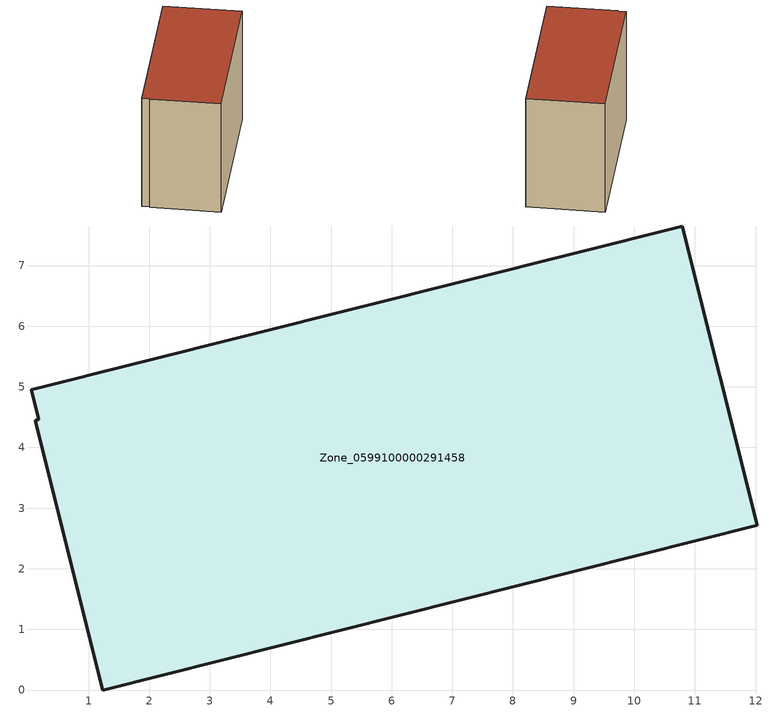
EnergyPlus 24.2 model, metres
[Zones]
Zone_0599100000291458
 floor ground (C_G): 0.18,4.47 0.05,4.95 10.79,7.65 12.03,2.72 1.23,0 0.12,4.44 z0
 wall outside (C_F): 12.03,2.72 10.79,7.65 0.05,4.95 0.18,4.47 0.12,4.44 1.23,0 12.03,2.72 z0:8.05
 roof outside (C_R): 0.05,4.95 0.18,4.47 0.12,4.44 1.23,0 12.03,2.72 10.79,7.65 z8.05
[BUILDING]
Pand.0599100000291458: North Axis=0; Terrain=City; Loads Convergence Tolerance Value=0.04; Temperature Convergence Tolerance Value=0.4; Solar Distribution=FullExterior; Maximum Number of Warmup Days=25; Minimum Number of Warmup Days=1
[Site:Location]
Rotterdam.The.Hague.AP_ZH_NLD Design_Conditions: Latitude=51.96; Longitude=4.45; Time Zone=1; Elevation=-4.5
[SITE:GROUNDTEMPERATURE:BUILDINGSURFACE]
18, 18, 18, 18, 18, 18, 18, 18, 18, 18, 18, 18
[MATERIAL] Thermal Absorptance=0.9; Solar Absorptance=0.7; Visible Absorptance=0.7
Name | Roughness | Thickness | Conductivity | Density | Specific Heat
G.TI.1975-1991 | MediumSmooth | 0.15 | 0.288461 | 540 | 1210
F.TI.1975-1991 | Rough | 0.3 | 0.230769 | 1920 | 840
R.TI.1975-1991 | MediumRough | 0.2 | 0.153846 | 1500 | 1000
[CONSTRUCTION]
C_G: G.TI.1975-1991
C_F: F.TI.1975-1991
C_R: R.TI.1975-1991
[ZONE]
Zone_0599100000291458: Type=1; Multiplier=1; Ceiling Height=Autocalculate; Volume=Autocalculate; Floor Area=autocalculate; Part of Total Floor Area=Yes
[ZONEINFILTRATION:DESIGNFLOWRATE]
Infil_Zone_0599100000291458: Zone or ZoneList or Space or SpaceList=Zone_0599100000291458; Schedule=AlwaysOn; Design Flow Rate Calculation Method=Flow/Area; Flow Rate per Floor Area=0.003; Constant Term Coefficient=1; Temperature Term Coefficient=0; Velocity Term Coefficient=0; Velocity Squared Term Coefficient=0
[HVACTEMPLATE:ZONE:IDEALLOADSAIRSYSTEM]
Zone_0599100000291458: Maximum Heating Supply Air Temperature=50; Minimum Cooling Supply Air Temperature=13; Maximum Heating Supply Air Humidity Ratio=0.0156; Minimum Cooling Supply Air Humidity Ratio=0.0077; Heating Limit=NoLimit; Cooling Limit=NoLimit; Dehumidification Control Type=ConstantSensibleHeatRatio; Cooling Sensible Heat Ratio=0.7; Dehumidification Setpoint=60; Humidification Control Type=None; Humidification Setpoint=30; Outdoor Air Method=None; Outdoor Air Flow Rate per Person=0.00944; Outdoor Air Flow Rate per Zone Floor Area=0; Outdoor Air Flow Rate per Zone=0; Demand Controlled Ventilation Type=None; Outdoor Air Economizer Type=NoEconomizer; Heat Recovery Type=None; Sensible Heat Recovery Effectiveness=0.7; Latent Heat Recovery Effectiveness=0.65
[ZONECONTROL:THERMOSTAT]
ThermostatControl_Zone_0599100000291458: Zone or ZoneList=Zone_0599100000291458; Control Type Schedule=DualSetpointControlType; Control 1=Thermostat_Zone_0599100000291458; Temperature Difference Between Cutout And Setpoint=0
[THERMOSTATSETPOINT:DUALSETPOINT]
Thermostat_Zone_0599100000291458: Heating Setpoint Temperature Schedule=HeatingSetpoint_Zone_0599100000291458; Cooling Setpoint Temperature Schedule=CoolingSetpoint_Zone_0599100000291458
[SCHEDULE:COMPACT]
HeatingSetpoint_Zone_0599100000291458: Through: 12/31, For: AllDays, Until: 24:00, 21
CoolingSetpoint_Zone_0599100000291458: Through: 12/31, For: AllDays, Until: 24:00, 24
DualSetpointControlType: Through: 12/31, For: AllDays, Until: 24:00, 4
AlwaysOn: Through: 12/31, For: AllDays, Until: 24:00, 1
